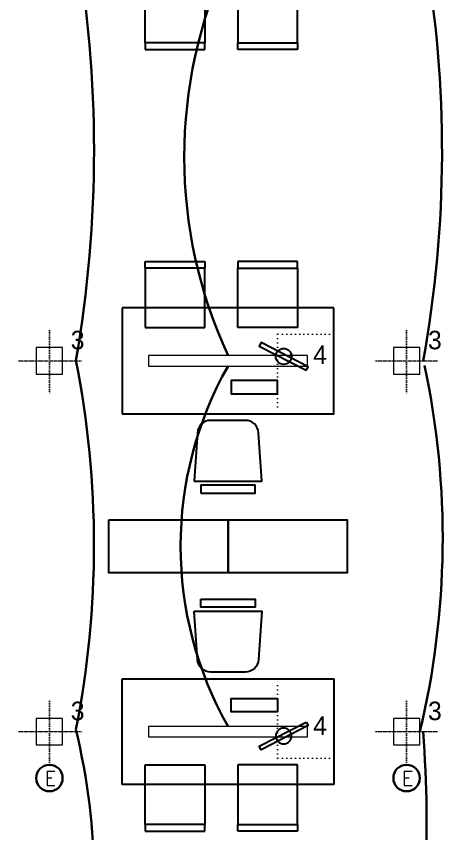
# Model space of a CAD drawing. Extents: x -2012 to 34975, y -1043 to 8321.
# Drawn here: x 3081 to 3403, y 1010 to 1627 of the extents above; entities that cross this region are included whole.
import ezdxf

# ---------------------------------------------------------------- set-up
doc = ezdxf.new("R2010")
doc.units = 0
doc.header["$LTSCALE"] = 25
doc.linetypes.add('DOT2', pattern=[0.125, 0, -0.125])
doc.layers.get('0').update_dxf_attribs({"color": 9, "lineweight": 9})
for name, color, linetype, lineweight in [('05', 9, 'Continuous', 9), ('31', 9, 'Continuous', 9), ('E-ACİL AYDINLATMA KİTİ', 7, 'Continuous', 30), ('E-KABLO', 7, 'Continuous', 30)]:
    doc.layers.add(name, color=color, linetype=linetype, lineweight=lineweight)
doc.styles.add('E-YAZI', font='txttw.shx')
doc.styles.add('TX-TEXT', font='')
doc.styles.get('TX-TEXT').set_extended_font_data('TrSah Futura Lt BT')

# ---------------------------------------------------------------- blocks, each defined once
blk = doc.blocks.new('160lıkcalismamasa-vw')
at = {"lineweight": -3, "ltscale": 0.5}
for p, q in [((2355.98, 2657.5), (2355.98, 2662.5)), ((2355.98, 2662.5), (2400.98, 2662.5)), ((2400.98, 2662.5), (2400.98, 2657.5)), ((2425.98, 2662.5), (2425.98, 2657.5)), ((2470.98, 2662.5), (2425.98, 2662.5)), ((2470.98, 2657.5), (2470.98, 2662.5)), ((2400.98, 2657.5), (2355.98, 2657.5)), ((2355.98, 2657.5), (2355.98, 2612.5)), ((2400.98, 2657.5), (2355.98, 2657.5)), ((2400.98, 2612.5), (2400.98, 2657.5)), ((2425.98, 2657.5), (2470.98, 2657.5)), ((2425.98, 2612.5), (2425.98, 2657.5)), ((2425.98, 2657.5), (2470.98, 2657.5)), ((2470.98, 2657.5), (2470.98, 2612.5)), ((2498.48, 2627.5), (2338.48, 2627.5)), ((2338.48, 2627.5), (2338.48, 2547.5)), ((2498.48, 2547.5), (2498.48, 2627.5)), ((2355.98, 2612.5), (2400.98, 2612.5)), ((2470.98, 2612.5), (2425.98, 2612.5)), ((2338.48, 2547.5), (2498.48, 2547.5))]:
    blk.add_line(p, q, dxfattribs=at)
for points in [[(2477.64, 2580.3), (2479.01, 2582.97), (2443.42, 2601.24), (2442.05, 2598.58)], [(2455.98, 2562.5), (2455.98, 2572.5), (2420.98, 2572.5), (2420.98, 2562.5)], [(2397.98, 2487.5), (2438.98, 2487.5), (2438.98, 2493.5), (2397.98, 2493.5)]]:
    blk.add_lwpolyline(points, close=True, dxfattribs=at)
blk.add_lwpolyline([(2392.98, 2496.5), (2443.98, 2496.5), (2441.59, 2533.15, 0.395265), (2431.61, 2542.5), (2405.34, 2542.5, 0.395265), (2395.37, 2533.15)], format="xyb", close=True, dxfattribs=at)
blk.add_circle((2460.53, 2590.77), 6, dxfattribs=at)
at = {"layer": '05', "linetype": 'DOT2'}
for p, q in [((2498.48, 2607.5), (2455.98, 2607.5)), ((2455.98, 2607.5), (2455.98, 2547.5)), ((2498.48, 2547.5), (2498.48, 2607.5)), ((2455.98, 2547.5), (2498.48, 2547.5))]:
    blk.add_line(p, q, dxfattribs=at)
blk = doc.blocks.new('m-çalışma dolap modül-90')
at = {"lineweight": -3, "ltscale": 0.5}
blk.add_lwpolyline([(-90, 0), (0, 0), (0, 40), (-90, 40)], close=True, dxfattribs=at)
blk = doc.blocks.new('p-bur-vw- aydınlatma 3')
at = {"linetype": 'DOT2', "ltscale": 0.4}
for q in [(0, 25), (-25, 0), (0, -25), (25, 0)]:
    blk.add_line((0, 0), q, dxfattribs=at)
at = {"linetype": 'ByBlock'}
blk.add_lwpolyline([(0, 10), (-10, 10), (-10, -10), (10, -10), (10, 10), (0, 10)], dxfattribs=at)
at = {"insert": (16.13, 22.65), "char_height": 14, "width": 14.596, "attachment_point": 1, "style": 'TX-TEXT'}
blk.add_mtext('3', dxfattribs=at)
blk = doc.blocks.new('p-bur-VW-ayd 4')
at = {"linetype": 'ByBlock'}
blk.add_lwpolyline([(-60, -11.5), (60, -11.5), (60, -3.5), (-60, -3.5), (-60, -11.5)], close=True, dxfattribs=at)
at = {"insert": (64.34, 4.06), "char_height": 14, "width": 14.596, "attachment_point": 1, "style": 'TX-TEXT'}
blk.add_mtext('4', dxfattribs=at)
blk = doc.blocks.new('100_ACİL AYDINLATMA KİTİ')
at = {"layer": 'E-ACİL AYDINLATMA KİTİ', "color": 3}
blk.add_circle((0, 0), 1.251, dxfattribs=at)
at = {"layer": 'E-ACİL AYDINLATMA KİTİ', "color": 3, "style": 'E-YAZI'}
blk.add_text('E', height=1.34, dxfattribs=at).set_placement((-0.448, -0.694))

msp = doc.modelspace()

# ---------------------------------------------------------------- linework, layer by layer
at = {"layer": 'E-KABLO', "color": 6}
for centre, radius, start, end in [((2214.16, 1526.4), 925.39, 350.12738, 9.87262), ((2519.15, 1525.59), 883.45, 349.6916, 9.90122), ((3563.76, 1521.28), 355.97, 155.11693, 204.88307), ((2423.07, 1228.41), 716.45, 348.7862, 11.2138), ((2775.41, 1233.63), 627.68, 346.5373, 11.96911), ((3481.34, 1227.5), 276.29, 150.5124, 209.4876), ((2663.12, 975.84), 476.37, 346.24858, 13.75142), ((2467.73, 1018.64), 923.18, 349.6325, 4.27795)]:
    msp.add_arc(centre, radius, start, end, dxfattribs=at)

# ---------------------------------------------------------------- block references
at = {"layer": '05', "xscale": -1, "rotation": 180}
for name, p in [('160lıkcalismamasa-vw', (822.36, 4265)), ('m-çalışma dolap modül-90', (3240.84, 1247.5)), ('m-çalışma dolap modül-90', (3330.84, 1247.5)), ('160lıkcalismamasa-vw', (822.36, 3675))]:
    msp.add_blockref(name, p, dxfattribs=at)
at = {"layer": '05'}
msp.add_blockref('160lıkcalismamasa-vw', (822.36, -1220), dxfattribs=at)
at = {"layer": '31', "linetype": 'ByBlock'}
for name, p in [('p-bur-vw- aydınlatma 3', (3105.84, 1367.5)), ('p-bur-vw- aydınlatma 3', (3375.84, 1367.5)), ('p-bur-VW-ayd 4', (3240.84, 1375)), ('p-bur-vw- aydınlatma 3', (3105.84, 1087.5)), ('p-bur-vw- aydınlatma 3', (3375.84, 1087.5)), ('p-bur-VW-ayd 4', (3240.84, 1095))]:
    msp.add_blockref(name, p, dxfattribs=at)
at = {"layer": 'E-ACİL AYDINLATMA KİTİ', "xscale": 8, "yscale": 8, "zscale": 8}
for p in [(3105.84, 1052.49), (3375.84, 1052.5)]:
    msp.add_blockref('100_ACİL AYDINLATMA KİTİ', p, dxfattribs=at)

doc.saveas('drawing.dxf')
